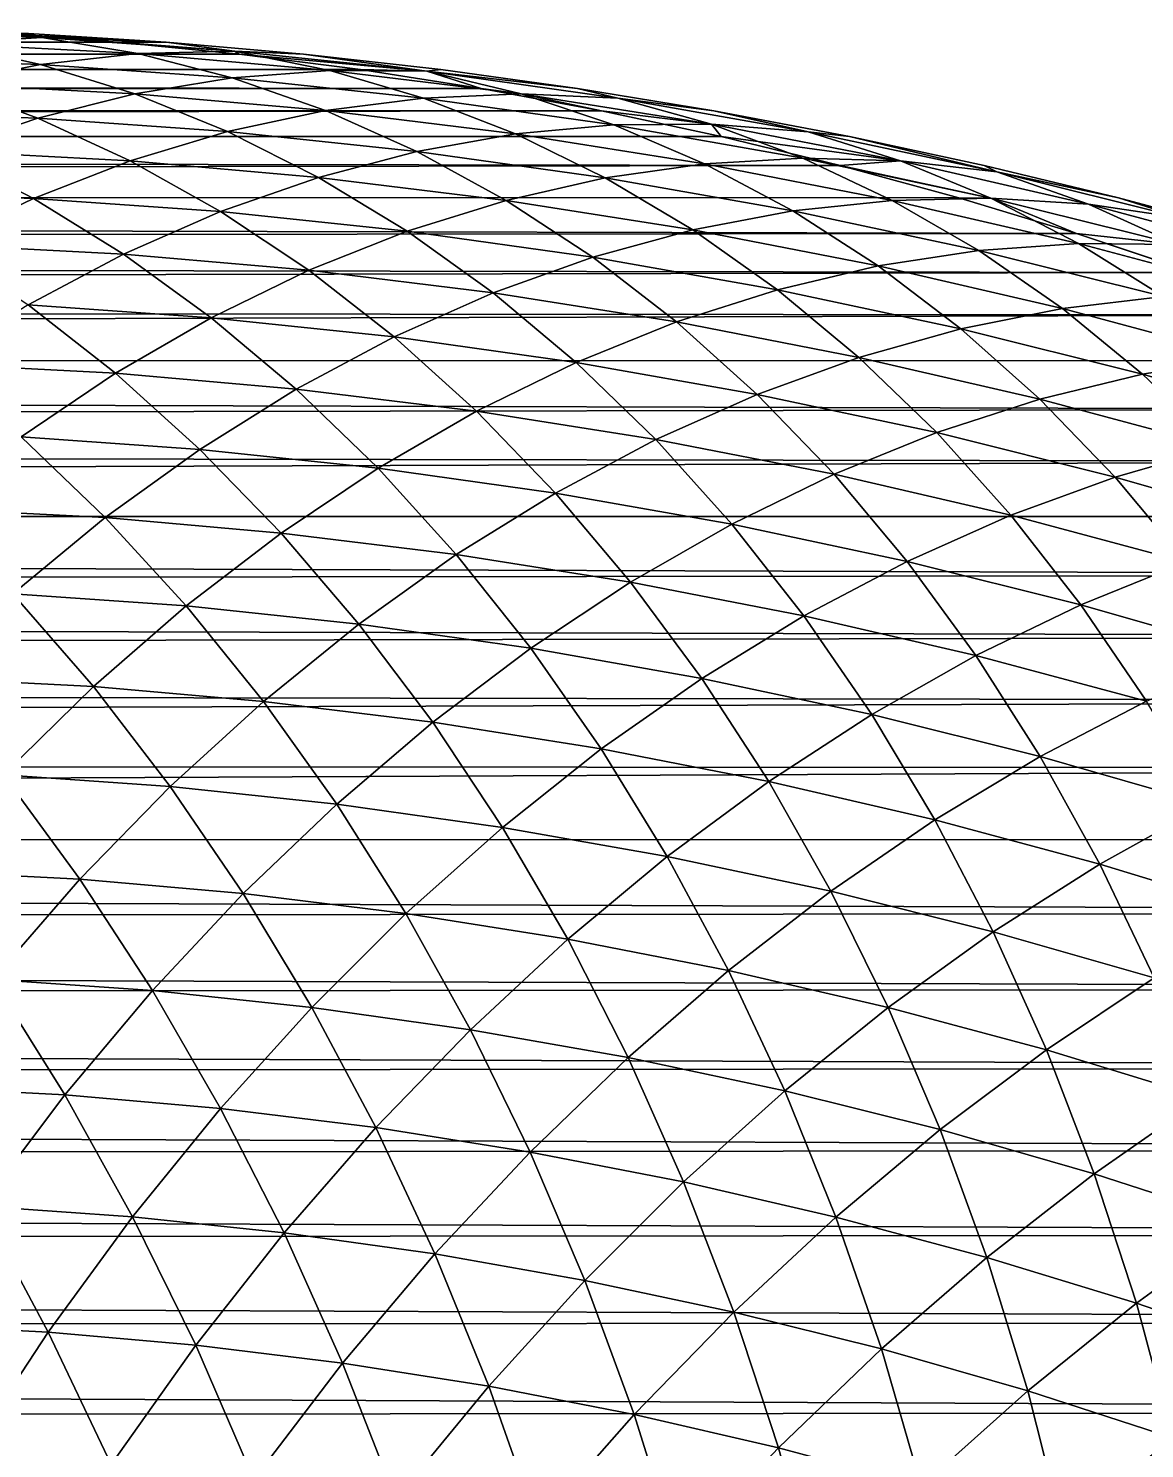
# Model space of a CAD drawing. Header units: millimetres. Extents: x -3250 to 5350, y -3250 to 3250.
# Drawn here: x 4589.9 to 4751.2, y 594.5 to 799.8 of the extents above; entities that cross this region are included whole.
import ezdxf

# ---------------------------------------------------------------- set-up
doc = ezdxf.new("R2010")
doc.units = ezdxf.units.MM
doc.header["$MEASUREMENT"] = 0
doc.layers.add('MESH_3D', color=2, linetype='CONTINUOUS')

msp = doc.modelspace()

# ---------------------------------------------------------------- linework, layer by layer
at = {"layer": 'MESH_3D'}
for points in [[(2369.41, 797.44, 1759.12), (4585.22, 799.01, 5981.29), (4602.8, 797.76, 5971.95)], [(4563.95, 799.39, 25527.92), (4591.84, 798.42, 25527.92), (4569.94, 799.75, 25500)], [(4577.85, 797.57, 25555.81), (4591.84, 798.42, 25527.92), (4563.95, 799.39, 25527.92)], [(4591.84, 798.42, 25527.92), (4589.88, 799.01, 25500), (4569.94, 799.75, 25500)], [(4569.94, 799.75, 25500), (4589.88, 799.01, 25500), (4589.88, 799.01, 6000)], [(4577.85, 797.57, 25555.81), (4605.67, 796.11, 25555.81), (4591.84, 798.42, 25527.92)], [(4585.22, 799.01, 5981.29), (4609.78, 797.76, 6000), (4602.8, 797.76, 5971.95)], [(4589.88, 799.01, 6000), (4609.78, 797.76, 6000), (4585.22, 799.01, 5981.29)], [(4591.84, 798.42, 25527.92), (4609.78, 797.76, 25500), (4589.88, 799.01, 25500)], [(4589.88, 799.01, 25500), (4609.78, 797.76, 6000), (4589.88, 799.01, 6000)], [(4589.88, 799.01, 25500), (4609.78, 797.76, 25500), (4609.78, 797.76, 6000)], [(4591.84, 798.42, 25527.92), (4619.68, 796.47, 25527.92), (4609.78, 797.76, 25500)], [(4605.67, 796.11, 25555.81), (4619.68, 796.47, 25527.92), (4591.84, 798.42, 25527.92)], [(2369.41, 797.44, 1759.12), (4602.8, 797.76, 5971.95), (4620.34, 796.02, 5962.63)], [(2370.58, 793.94, 1688.02), (2369.41, 797.44, 1759.12), (4620.34, 796.02, 5962.63)], [(4563.89, 795.5, 25583.62), (4591.64, 794.53, 25583.62), (4577.85, 797.57, 25555.81)], [(4591.64, 794.53, 25583.62), (4605.67, 796.11, 25555.81), (4577.85, 797.57, 25555.81)], [(4619.68, 796.47, 5972.1), (4620.34, 796.02, 5962.63), (4602.8, 797.76, 5971.95)], [(4619.68, 796.47, 5972.1), (4602.8, 797.76, 5971.95), (4609.78, 797.76, 6000)], [(4605.67, 796.11, 25555.81), (4633.42, 793.68, 25555.81), (4619.68, 796.47, 25527.92)], [(4619.68, 796.47, 25527.92), (4629.65, 796.02, 25500), (4609.78, 797.76, 25500)], [(4609.78, 797.76, 25500), (4629.65, 796.02, 6000), (4609.78, 797.76, 6000)], [(4609.78, 797.76, 25500), (4629.65, 796.02, 25500), (4629.65, 796.02, 6000)], [(4619.68, 796.47, 5972.1), (4609.78, 797.76, 6000), (4629.65, 796.02, 6000)], [(4619.68, 796.47, 25527.92), (4647.44, 793.55, 25527.92), (4629.65, 796.02, 25500)], [(4633.42, 793.68, 25555.81), (4647.44, 793.55, 25527.92), (4619.68, 796.47, 25527.92)], [(4619.68, 796.47, 5972.1), (4647.44, 793.55, 5972.1), (4620.34, 796.02, 5962.63)], [(4619.68, 796.47, 5972.1), (4629.65, 796.02, 6000), (4647.44, 793.55, 5972.1)], [(2370.58, 793.94, 1688.02), (4620.34, 796.02, 5962.63), (4637.85, 793.79, 5953.33)], [(4577.65, 791.73, 25611.34), (4591.64, 794.53, 25583.62), (4563.89, 795.5, 25583.62)], [(4577.65, 791.73, 25611.34), (4605.26, 790.28, 25611.34), (4591.64, 794.53, 25583.62)], [(4591.64, 794.53, 25583.62), (4619.34, 792.59, 25583.62), (4605.67, 796.11, 25555.81)], [(4605.26, 790.28, 25611.34), (4619.34, 792.59, 25583.62), (4591.64, 794.53, 25583.62)], [(4619.34, 792.59, 25583.62), (4633.42, 793.68, 25555.81), (4605.67, 796.11, 25555.81)], [(4647.44, 793.55, 5972.1), (4637.85, 793.79, 5953.33), (4620.34, 796.02, 5962.63)], [(4647.44, 793.55, 25527.92), (4649.47, 793.79, 25500), (4629.65, 796.02, 25500)], [(4629.65, 796.02, 25500), (4649.47, 793.79, 6000), (4629.65, 796.02, 6000)], [(4629.65, 796.02, 25500), (4649.47, 793.79, 25500), (4649.47, 793.79, 6000)], [(4647.44, 793.55, 5972.1), (4629.65, 796.02, 6000), (4649.47, 793.79, 6000)], [(2370.58, 793.94, 1688.02), (4637.85, 793.79, 5953.33), (4655.3, 791.06, 5944.06)], [(2372.09, 789.43, 1624.07), (2370.58, 793.94, 1688.02), (4655.3, 791.06, 5944.06)], [(4605.26, 790.28, 25611.34), (4632.81, 787.87, 25611.34), (4619.34, 792.59, 25583.62)], [(4619.34, 792.59, 25583.62), (4646.96, 789.69, 25583.62), (4633.42, 793.68, 25555.81)], [(4632.81, 787.87, 25611.34), (4646.96, 789.69, 25583.62), (4619.34, 792.59, 25583.62)], [(4633.42, 793.68, 25555.81), (4661.07, 790.28, 25555.81), (4647.44, 793.55, 25527.92)], [(4646.96, 789.69, 25583.62), (4661.07, 790.28, 25555.81), (4633.42, 793.68, 25555.81)], [(4647.44, 793.55, 5972.1), (4655.3, 791.06, 5944.06), (4637.85, 793.79, 5953.33)], [(4647.44, 793.55, 25527.92), (4669.23, 791.06, 25500), (4649.47, 793.79, 25500)], [(4647.44, 793.55, 5972.1), (4649.47, 793.79, 6000), (4669.23, 791.06, 6000)], [(4647.44, 793.55, 25527.92), (4675.07, 789.67, 25527.92), (4669.23, 791.06, 25500)], [(4661.07, 790.28, 25555.81), (4675.07, 789.67, 25527.92), (4647.44, 793.55, 25527.92)], [(4647.44, 793.55, 5972.1), (4675.07, 789.67, 5972.1), (4661.07, 790.29, 5944.24)], [(4647.44, 793.55, 5972.1), (4661.07, 790.29, 5944.24), (4655.3, 791.06, 5944.06)], [(4647.44, 793.55, 5972.1), (4669.23, 791.06, 6000), (4675.07, 789.67, 5972.1)], [(4649.47, 793.79, 25500), (4669.23, 791.06, 6000), (4649.47, 793.79, 6000)], [(4649.47, 793.79, 25500), (4669.23, 791.06, 25500), (4669.23, 791.06, 6000)], [(2372.09, 789.43, 1624.07), (4655.3, 791.06, 5944.06), (4672.68, 787.85, 5934.83)], [(4563.75, 787.73, 25638.92), (4591.23, 786.77, 25638.92), (4577.65, 791.73, 25611.34)], [(4591.23, 786.77, 25638.92), (4605.26, 790.28, 25611.34), (4577.65, 791.73, 25611.34)], [(4591.23, 786.77, 25638.92), (4618.67, 784.85, 25638.92), (4605.26, 790.28, 25611.34)], [(4618.67, 784.85, 25638.92), (4632.81, 787.87, 25611.34), (4605.26, 790.28, 25611.34)], [(4646.96, 789.69, 25583.62), (4674.46, 785.82, 25583.62), (4661.07, 790.28, 25555.81)], [(4661.07, 790.29, 5944.24), (4672.68, 787.85, 5934.83), (4655.3, 791.06, 5944.06)], [(4661.07, 790.29, 5944.24), (4688.58, 785.93, 5944.24), (4672.68, 787.85, 5934.83)], [(4675.07, 789.67, 5972.1), (4688.58, 785.93, 5944.24), (4661.07, 790.29, 5944.24)], [(4661.07, 790.28, 25555.81), (4688.58, 785.93, 25555.81), (4675.07, 789.67, 25527.92)], [(4674.46, 785.82, 25583.62), (4688.58, 785.93, 25555.81), (4661.07, 790.28, 25555.81)], [(4675.07, 789.67, 25527.92), (4688.92, 787.85, 25500), (4669.23, 791.06, 25500)], [(4669.23, 791.06, 25500), (4688.92, 787.85, 6000), (4669.23, 791.06, 6000)], [(4669.23, 791.06, 25500), (4688.92, 787.85, 25500), (4688.92, 787.85, 6000)], [(4675.07, 789.67, 5972.1), (4669.23, 791.06, 6000), (4688.92, 787.85, 6000)], [(2374.03, 783.56, 1560.18), (2372.09, 789.43, 1624.07), (4672.68, 787.85, 5934.83)], [(4632.81, 787.87, 25611.34), (4660.25, 784.5, 25611.34), (4646.96, 789.69, 25583.62)], [(4660.25, 784.5, 25611.34), (4674.46, 785.82, 25583.62), (4646.96, 789.69, 25583.62)], [(4675.07, 789.67, 25527.92), (4702.55, 784.82, 25527.92), (4688.92, 787.85, 25500)], [(4688.58, 785.93, 25555.81), (4702.55, 784.82, 25527.92), (4675.07, 789.67, 25527.92)], [(4675.07, 789.67, 5972.1), (4702.55, 784.82, 5972.1), (4688.58, 785.93, 5944.24)], [(4675.07, 789.67, 5972.1), (4688.92, 787.85, 6000), (4702.55, 784.82, 5972.1)], [(2374.03, 783.56, 1560.18), (4672.68, 787.85, 5934.83), (4689.99, 784.14, 5925.63)], [(4577.31, 782.04, 25666.33), (4591.23, 786.77, 25638.92), (4563.75, 787.73, 25638.92)], [(4577.31, 782.04, 25666.33), (4604.59, 780.61, 25666.33), (4591.23, 786.77, 25638.92)], [(4604.59, 780.61, 25666.33), (4618.67, 784.85, 25638.92), (4591.23, 786.77, 25638.92)], [(4618.67, 784.85, 25638.92), (4646.01, 781.97, 25638.92), (4632.81, 787.87, 25611.34)], [(4646.01, 781.97, 25638.92), (4660.25, 784.5, 25611.34), (4632.81, 787.87, 25611.34)], [(4688.58, 785.93, 5944.24), (4689.99, 784.14, 5925.63), (4672.68, 787.85, 5934.83)], [(4702.55, 784.82, 25527.92), (4708.52, 784.14, 25500), (4688.92, 787.85, 25500)], [(4688.92, 787.85, 25500), (4708.52, 784.14, 6000), (4688.92, 787.85, 6000)], [(4688.92, 787.85, 25500), (4708.52, 784.14, 25500), (4708.52, 784.14, 6000)], [(4702.55, 784.82, 5972.1), (4688.92, 787.85, 6000), (4708.52, 784.14, 6000)], [(2374.03, 783.56, 1560.18), (4689.99, 784.14, 5925.63), (4707.21, 779.94, 5916.48)], [(4604.59, 780.61, 25666.33), (4631.8, 778.23, 25666.33), (4618.67, 784.85, 25638.92)], [(4631.8, 778.23, 25666.33), (4646.01, 781.97, 25638.92), (4618.67, 784.85, 25638.92)], [(4646.01, 781.97, 25638.92), (4673.25, 778.15, 25638.92), (4660.25, 784.5, 25611.34)], [(4660.25, 784.5, 25611.34), (4687.57, 780.18, 25611.34), (4674.46, 785.82, 25583.62)], [(4673.25, 778.15, 25638.92), (4687.57, 780.18, 25611.34), (4660.25, 784.5, 25611.34)], [(4674.46, 785.82, 25583.62), (4701.81, 781, 25583.62), (4688.58, 785.93, 25555.81)], [(4687.57, 780.18, 25611.34), (4701.81, 781, 25583.62), (4674.46, 785.82, 25583.62)], [(4688.58, 785.93, 25555.81), (4715.92, 780.61, 25555.81), (4702.55, 784.82, 25527.92)], [(4701.81, 781, 25583.62), (4715.92, 780.61, 25555.81), (4688.58, 785.93, 25555.81)], [(4688.58, 785.93, 5944.24), (4715.92, 780.61, 5944.24), (4689.99, 784.14, 5925.63)], [(4702.55, 784.82, 5972.1), (4715.92, 780.61, 5944.24), (4688.58, 785.93, 5944.24)], [(4715.92, 780.61, 5944.24), (4707.21, 779.94, 5916.48), (4689.99, 784.14, 5925.63)], [(4702.55, 784.82, 25527.92), (4729.85, 779.02, 25527.92), (4708.52, 784.14, 25500)], [(4715.92, 780.61, 25555.81), (4729.85, 779.02, 25527.92), (4702.55, 784.82, 25527.92)], [(4702.55, 784.82, 5972.1), (4729.85, 779.02, 5972.1), (4715.92, 780.61, 5944.24)], [(4702.55, 784.82, 5972.1), (4708.52, 784.14, 6000), (4729.85, 779.02, 5972.1)], [(4729.85, 779.02, 25527.92), (4728.02, 779.94, 25500), (4708.52, 784.14, 25500)], [(4708.52, 784.14, 25500), (4728.02, 779.94, 6000), (4708.52, 784.14, 6000)], [(4708.52, 784.14, 25500), (4728.02, 779.94, 25500), (4728.02, 779.94, 6000)], [(4729.85, 779.02, 5972.1), (4708.52, 784.14, 6000), (4728.02, 779.94, 6000)], [(2376.42, 776.28, 1496.4), (2374.03, 783.56, 1560.18), (4707.21, 779.94, 5916.48)], [(4563.55, 776.12, 25693.54), (4590.63, 775.17, 25693.54), (4577.31, 782.04, 25666.33)], [(4590.63, 775.17, 25693.54), (4604.59, 780.61, 25666.33), (4577.31, 782.04, 25666.33)], [(4631.8, 778.23, 25666.33), (4658.91, 774.9, 25666.33), (4646.01, 781.97, 25638.92)], [(4658.91, 774.9, 25666.33), (4673.25, 778.15, 25638.92), (4646.01, 781.97, 25638.92)], [(2376.42, 776.28, 1496.4), (4707.21, 779.94, 5916.48), (4724.33, 775.26, 5907.39)], [(4590.63, 775.17, 25693.54), (4617.65, 773.28, 25693.54), (4604.59, 780.61, 25666.33)], [(4617.65, 773.28, 25693.54), (4631.8, 778.23, 25666.33), (4604.59, 780.61, 25666.33)], [(4673.25, 778.15, 25638.92), (4700.33, 773.37, 25638.92), (4687.57, 780.18, 25611.34)], [(4687.57, 780.18, 25611.34), (4714.71, 774.9, 25611.34), (4701.81, 781, 25583.62)], [(4700.33, 773.37, 25638.92), (4714.71, 774.9, 25611.34), (4687.57, 780.18, 25611.34)], [(4701.81, 781, 25583.62), (4728.97, 775.23, 25583.62), (4715.92, 780.61, 25555.81)], [(4714.71, 774.9, 25611.34), (4728.97, 775.23, 25583.62), (4701.81, 781, 25583.62)], [(4715.92, 780.61, 5944.24), (4728.98, 775.23, 5916.44), (4707.21, 779.94, 5916.48)], [(4728.98, 775.23, 5916.44), (4724.33, 775.26, 5907.39), (4707.21, 779.94, 5916.48)], [(4715.92, 780.61, 25555.81), (4743.07, 774.35, 25555.81), (4729.85, 779.02, 25527.92)], [(4728.97, 775.23, 25583.62), (4743.07, 774.35, 25555.81), (4715.92, 780.61, 25555.81)], [(4715.92, 780.61, 5944.24), (4743.07, 774.35, 5944.24), (4728.98, 775.23, 5916.44)], [(4729.85, 779.02, 5972.1), (4743.07, 774.35, 5944.24), (4715.92, 780.61, 5944.24)], [(4729.85, 779.02, 25527.92), (4747.41, 775.26, 25500), (4728.02, 779.94, 25500)], [(4728.02, 779.94, 25500), (4747.41, 775.26, 6000), (4728.02, 779.94, 6000)], [(4728.02, 779.94, 25500), (4747.41, 775.26, 25500), (4747.41, 775.26, 6000)], [(4729.85, 779.02, 5972.1), (4728.02, 779.94, 6000), (4747.41, 775.26, 6000)], [(4617.65, 773.28, 25693.54), (4644.6, 770.45, 25693.54), (4631.8, 778.23, 25666.33)], [(4644.6, 770.45, 25693.54), (4658.91, 774.9, 25666.33), (4631.8, 778.23, 25666.33)], [(4658.91, 774.9, 25666.33), (4685.88, 770.63, 25666.33), (4673.25, 778.15, 25638.92)], [(4685.88, 770.63, 25666.33), (4700.33, 773.37, 25638.92), (4673.25, 778.15, 25638.92)], [(4729.85, 779.02, 25527.92), (4756.93, 772.27, 25527.92), (4747.41, 775.26, 25500)], [(4743.07, 774.35, 25555.81), (4756.93, 772.27, 25527.92), (4729.85, 779.02, 25527.92)], [(4729.85, 779.02, 5972.1), (4756.93, 772.27, 5972.1), (4743.07, 774.35, 5944.24)], [(4729.85, 779.02, 5972.1), (4747.41, 775.26, 6000), (4756.93, 772.27, 5972.1)], [(2376.42, 776.28, 1496.4), (4724.33, 775.26, 5907.39), (4741.35, 770.1, 5898.35)], [(2378.97, 768.45, 1439.17), (2376.42, 776.28, 1496.4), (4741.35, 770.1, 5898.35)], [(4576.84, 768.54, 25720.51), (4590.63, 775.17, 25693.54), (4563.55, 776.12, 25693.54)], [(4576.84, 768.54, 25720.51), (4603.64, 767.14, 25720.51), (4590.63, 775.17, 25693.54)], [(4603.64, 767.14, 25720.51), (4617.65, 773.28, 25693.54), (4590.63, 775.17, 25693.54)], [(4644.6, 770.45, 25693.54), (4671.43, 766.68, 25693.54), (4658.91, 774.9, 25666.33)], [(4671.43, 766.68, 25693.54), (4685.88, 770.63, 25666.33), (4658.91, 774.9, 25666.33)], [(4700.33, 773.37, 25638.92), (4727.23, 767.65, 25638.92), (4714.71, 774.9, 25611.34)], [(4714.71, 774.9, 25611.34), (4741.65, 768.68, 25611.34), (4728.97, 775.23, 25583.62)], [(4727.23, 767.65, 25638.92), (4741.65, 768.68, 25611.34), (4714.71, 774.9, 25611.34)], [(4728.98, 775.23, 5916.44), (4741.35, 770.1, 5898.35), (4724.33, 775.26, 5907.39)], [(4728.97, 775.23, 25583.62), (4755.92, 768.51, 25583.62), (4743.07, 774.35, 25555.81)], [(4741.65, 768.68, 25611.34), (4755.92, 768.51, 25583.62), (4728.97, 775.23, 25583.62)], [(4728.98, 775.23, 5916.44), (4755.92, 768.51, 5916.44), (4741.35, 770.1, 5898.35)], [(4743.07, 774.35, 5944.24), (4755.92, 768.51, 5916.44), (4728.98, 775.23, 5916.44)], [(4743.07, 774.35, 25555.81), (4769.97, 767.14, 25555.81), (4756.93, 772.27, 25527.92)], [(4755.92, 768.51, 25583.62), (4769.97, 767.14, 25555.81), (4743.07, 774.35, 25555.81)], [(4743.07, 774.35, 5944.24), (4769.97, 767.14, 5944.24), (4755.92, 768.51, 5916.44)], [(4756.93, 772.27, 5972.1), (4769.97, 767.14, 5944.24), (4743.07, 774.35, 5944.24)], [(4756.93, 772.27, 25527.92), (4766.67, 770.1, 25500), (4747.41, 775.26, 25500)], [(4747.41, 775.26, 25500), (4766.67, 770.1, 6000), (4747.41, 775.26, 6000)], [(4747.41, 775.26, 25500), (4766.67, 770.1, 25500), (4766.67, 770.1, 6000)], [(4756.93, 772.27, 5972.1), (4747.41, 775.26, 6000), (4766.67, 770.1, 6000)], [(4603.64, 767.14, 25720.51), (4630.38, 764.8, 25720.51), (4617.65, 773.28, 25693.54)], [(4630.38, 764.8, 25720.51), (4644.6, 770.45, 25693.54), (4617.65, 773.28, 25693.54)], [(4685.88, 770.63, 25666.33), (4712.69, 765.42, 25666.33), (4700.33, 773.37, 25638.92)], [(4712.69, 765.42, 25666.33), (4727.23, 767.65, 25638.92), (4700.33, 773.37, 25638.92)], [(2378.97, 768.45, 1439.17), (4741.35, 770.1, 5898.35), (4758.24, 764.46, 5889.37)], [(4630.38, 764.8, 25720.51), (4657.03, 761.53, 25720.51), (4644.6, 770.45, 25693.54)], [(4657.03, 761.53, 25720.51), (4671.43, 766.68, 25693.54), (4644.6, 770.45, 25693.54)], [(4671.43, 766.68, 25693.54), (4698.11, 761.97, 25693.54), (4685.88, 770.63, 25666.33)], [(4698.11, 761.97, 25693.54), (4712.69, 765.42, 25666.33), (4685.88, 770.63, 25666.33)], [(4755.92, 768.51, 5916.44), (4758.24, 764.46, 5889.37), (4741.35, 770.1, 5898.35)], [(2381.58, 760.31, 1387.83), (2378.97, 768.45, 1439.17), (4758.24, 764.46, 5889.37)], [(4589.82, 759.8, 25747.21), (4603.64, 767.14, 25720.51), (4576.84, 768.54, 25720.51)], [(4712.69, 765.42, 25666.33), (4739.31, 759.27, 25666.33), (4727.23, 767.65, 25638.92)], [(4727.23, 767.65, 25638.92), (4753.91, 761, 25638.92), (4741.65, 768.68, 25611.34)], [(4739.31, 759.27, 25666.33), (4753.91, 761, 25638.92), (4727.23, 767.65, 25638.92)], [(4741.65, 768.68, 25611.34), (4768.36, 761.53, 25611.34), (4755.92, 768.51, 25583.62)], [(4753.91, 761, 25638.92), (4768.36, 761.53, 25611.34), (4741.65, 768.68, 25611.34)], [(4589.82, 759.8, 25747.21), (4616.31, 757.95, 25747.21), (4603.64, 767.14, 25720.51)], [(4616.31, 757.95, 25747.21), (4630.38, 764.8, 25720.51), (4603.64, 767.14, 25720.51)], [(4657.03, 761.53, 25720.51), (4683.54, 757.33, 25720.51), (4671.43, 766.68, 25693.54)], [(4683.54, 757.33, 25720.51), (4698.11, 761.97, 25693.54), (4671.43, 766.68, 25693.54)], [(2381.58, 760.31, 1387.83), (4758.24, 764.46, 5889.37), (4775.01, 758.34, 5880.46)], [(4616.31, 757.95, 25747.21), (4642.72, 755.17, 25747.21), (4630.38, 764.8, 25720.51)], [(4642.72, 755.17, 25747.21), (4657.03, 761.53, 25720.51), (4630.38, 764.8, 25720.51)], [(4698.11, 761.97, 25693.54), (4724.62, 756.34, 25693.54), (4712.69, 765.42, 25666.33)], [(4724.62, 756.34, 25693.54), (4739.31, 759.27, 25666.33), (4712.69, 765.42, 25666.33)], [(4642.72, 755.17, 25747.21), (4669.02, 751.48, 25747.21), (4657.03, 761.53, 25720.51)], [(4669.02, 751.48, 25747.21), (4683.54, 757.33, 25720.51), (4657.03, 761.53, 25720.51)], [(4683.54, 757.33, 25720.51), (4709.89, 752.2, 25720.51), (4698.11, 761.97, 25693.54)], [(4709.89, 752.2, 25720.51), (4724.62, 756.34, 25693.54), (4698.11, 761.97, 25693.54)], [(2384.5, 751.09, 1336.71), (2381.58, 760.31, 1387.83), (4775.01, 758.34, 5880.46)], [(4576.24, 751.3, 25773.62), (4602.44, 749.92, 25773.62), (4589.82, 759.8, 25747.21)], [(4602.44, 749.92, 25773.62), (4616.31, 757.95, 25747.21), (4589.82, 759.8, 25747.21)], [(4739.31, 759.27, 25666.33), (4765.69, 752.2, 25666.33), (4753.91, 761, 25638.92)], [(2384.5, 751.09, 1336.71), (4775.01, 758.34, 5880.46), (4791.63, 751.75, 5871.63)], [(4602.44, 749.92, 25773.62), (4628.58, 747.64, 25773.62), (4616.31, 757.95, 25747.21)], [(4628.58, 747.64, 25773.62), (4642.72, 755.17, 25747.21), (4616.31, 757.95, 25747.21)], [(4669.02, 751.48, 25747.21), (4695.18, 746.87, 25747.21), (4683.54, 757.33, 25720.51)], [(4695.18, 746.87, 25747.21), (4709.89, 752.2, 25720.51), (4683.54, 757.33, 25720.51)], [(4724.62, 756.34, 25693.54), (4750.9, 749.79, 25693.54), (4739.31, 759.27, 25666.33)], [(4750.9, 749.79, 25693.54), (4765.69, 752.2, 25666.33), (4739.31, 759.27, 25666.33)], [(4709.89, 752.2, 25720.51), (4736.04, 746.17, 25720.51), (4724.62, 756.34, 25693.54)], [(4736.04, 746.17, 25720.51), (4750.9, 749.79, 25693.54), (4724.62, 756.34, 25693.54)], [(4628.58, 747.64, 25773.62), (4654.62, 744.44, 25773.62), (4642.72, 755.17, 25747.21)], [(4654.62, 744.44, 25773.62), (4669.02, 751.48, 25747.21), (4642.72, 755.17, 25747.21)], [(2384.5, 751.09, 1336.71), (4791.63, 751.75, 5871.63), (4808.11, 744.7, 5862.88)], [(4588.82, 740.73, 25799.69), (4602.44, 749.92, 25773.62), (4576.24, 751.3, 25773.62)], [(4654.62, 744.44, 25773.62), (4680.54, 740.33, 25773.62), (4669.02, 751.48, 25747.21)], [(4680.54, 740.33, 25773.62), (4695.18, 746.87, 25747.21), (4669.02, 751.48, 25747.21)], [(4695.18, 746.87, 25747.21), (4721.15, 741.34, 25747.21), (4709.89, 752.2, 25720.51)], [(4721.15, 741.34, 25747.21), (4736.04, 746.17, 25720.51), (4709.89, 752.2, 25720.51)], [(4750.9, 749.79, 25693.54), (4776.95, 742.32, 25693.54), (4765.69, 752.2, 25666.33)], [(2387.74, 740.75, 1285.86), (2384.5, 751.09, 1336.71), (4808.11, 744.7, 5862.88)], [(4588.82, 740.73, 25799.69), (4614.65, 738.92, 25799.69), (4602.44, 749.92, 25773.62)], [(4614.65, 738.92, 25799.69), (4628.58, 747.64, 25773.62), (4602.44, 749.92, 25773.62)], [(4736.04, 746.17, 25720.51), (4761.97, 739.22, 25720.51), (4750.9, 749.79, 25693.54)], [(4761.97, 739.22, 25720.51), (4776.95, 742.32, 25693.54), (4750.9, 749.79, 25693.54)], [(4614.65, 738.92, 25799.69), (4640.4, 736.22, 25799.69), (4628.58, 747.64, 25773.62)], [(4640.4, 736.22, 25799.69), (4654.62, 744.44, 25773.62), (4628.58, 747.64, 25773.62)], [(4680.54, 740.33, 25773.62), (4706.3, 735.33, 25773.62), (4695.18, 746.87, 25747.21)], [(4706.3, 735.33, 25773.62), (4721.15, 741.34, 25747.21), (4695.18, 746.87, 25747.21)], [(4721.15, 741.34, 25747.21), (4746.92, 734.92, 25747.21), (4736.04, 746.17, 25720.51)], [(4746.92, 734.92, 25747.21), (4761.97, 739.22, 25720.51), (4736.04, 746.17, 25720.51)], [(2387.74, 740.75, 1285.86), (4808.11, 744.7, 5862.88), (4824.43, 737.18, 5854.21)], [(4640.4, 736.22, 25799.69), (4666.03, 732.61, 25799.69), (4654.62, 744.44, 25773.62)], [(4666.03, 732.61, 25799.69), (4680.54, 740.33, 25773.62), (4654.62, 744.44, 25773.62)], [(4706.3, 735.33, 25773.62), (4731.87, 729.42, 25773.62), (4721.15, 741.34, 25747.21)], [(4731.87, 729.42, 25773.62), (4746.92, 734.92, 25747.21), (4721.15, 741.34, 25747.21)], [(2391.28, 729.23, 1235.34), (2387.74, 740.75, 1285.86), (4824.43, 737.18, 5854.21)], [(4575.51, 730.39, 25825.39), (4600.98, 729.06, 25825.39), (4588.82, 740.73, 25799.69)], [(4600.98, 729.06, 25825.39), (4614.65, 738.92, 25799.69), (4588.82, 740.73, 25799.69)], [(4600.98, 729.06, 25825.39), (4626.39, 726.83, 25825.39), (4614.65, 738.92, 25799.69)], [(4626.39, 726.83, 25825.39), (4640.4, 736.22, 25799.69), (4614.65, 738.92, 25799.69)], [(4666.03, 732.61, 25799.69), (4691.53, 728.12, 25799.69), (4680.54, 740.33, 25773.62)], [(4691.53, 728.12, 25799.69), (4706.3, 735.33, 25773.62), (4680.54, 740.33, 25773.62)], [(4746.92, 734.92, 25747.21), (4772.45, 727.6, 25747.21), (4761.97, 739.22, 25720.51)], [(2391.28, 729.23, 1235.34), (4824.43, 737.18, 5854.21), (4840.57, 729.2, 5845.63)], [(4626.39, 726.83, 25825.39), (4651.71, 723.72, 25825.39), (4640.4, 736.22, 25799.69)], [(4651.71, 723.72, 25825.39), (4666.03, 732.61, 25799.69), (4640.4, 736.22, 25799.69)], [(4691.53, 728.12, 25799.69), (4716.86, 722.74, 25799.69), (4706.3, 735.33, 25773.62)], [(4716.86, 722.74, 25799.69), (4731.87, 729.42, 25773.62), (4706.3, 735.33, 25773.62)], [(4731.87, 729.42, 25773.62), (4757.21, 722.63, 25773.62), (4746.92, 734.92, 25747.21)], [(4757.21, 722.63, 25773.62), (4772.45, 727.6, 25747.21), (4746.92, 734.92, 25747.21)], [(4651.71, 723.72, 25825.39), (4676.91, 719.73, 25825.39), (4666.03, 732.61, 25799.69)], [(4676.91, 719.73, 25825.39), (4691.53, 728.12, 25799.69), (4666.03, 732.61, 25799.69)], [(2391.28, 729.23, 1235.34), (4840.57, 729.2, 5845.63), (4856.54, 720.78, 5837.15)], [(2394.73, 717.82, 1190.21), (2391.28, 729.23, 1235.34), (4856.54, 720.78, 5837.15)], [(4587.63, 718.05, 25850.7), (4600.98, 729.06, 25825.39), (4575.51, 730.39, 25825.39)], [(4587.63, 718.05, 25850.7), (4612.67, 716.3, 25850.7), (4600.98, 729.06, 25825.39)], [(4612.67, 716.3, 25850.7), (4626.39, 726.83, 25825.39), (4600.98, 729.06, 25825.39)], [(4716.86, 722.74, 25799.69), (4741.98, 716.47, 25799.69), (4731.87, 729.42, 25773.62)], [(4741.98, 716.47, 25799.69), (4757.21, 722.63, 25773.62), (4731.87, 729.42, 25773.62)], [(4612.67, 716.3, 25850.7), (4637.63, 713.68, 25850.7), (4626.39, 726.83, 25825.39)], [(4637.63, 713.68, 25850.7), (4651.71, 723.72, 25825.39), (4626.39, 726.83, 25825.39)], [(4676.91, 719.73, 25825.39), (4701.95, 714.87, 25825.39), (4691.53, 728.12, 25799.69)], [(4701.95, 714.87, 25825.39), (4716.86, 722.74, 25799.69), (4691.53, 728.12, 25799.69)], [(4637.63, 713.68, 25850.7), (4662.48, 710.18, 25850.7), (4651.71, 723.72, 25825.39)], [(4662.48, 710.18, 25850.7), (4676.91, 719.73, 25825.39), (4651.71, 723.72, 25825.39)], [(4701.95, 714.87, 25825.39), (4726.81, 709.13, 25825.39), (4716.86, 722.74, 25799.69)], [(4726.81, 709.13, 25825.39), (4741.98, 716.47, 25799.69), (4716.86, 722.74, 25799.69)], [(4741.98, 716.47, 25799.69), (4766.87, 709.34, 25799.69), (4757.21, 722.63, 25773.62)], [(2394.73, 717.82, 1190.21), (4856.54, 720.78, 5837.15), (4872.31, 711.9, 5828.77)], [(4662.48, 710.18, 25850.7), (4687.2, 705.82, 25850.7), (4676.91, 719.73, 25825.39)], [(4687.2, 705.82, 25850.7), (4701.95, 714.87, 25825.39), (4676.91, 719.73, 25825.39)], [(2398.05, 706.65, 1149.91), (2394.73, 717.82, 1190.21), (4872.31, 711.9, 5828.77)], [(4574.65, 705.93, 25875.58), (4599.27, 704.64, 25875.58), (4587.63, 718.05, 25850.7)], [(4599.27, 704.64, 25875.58), (4612.67, 716.3, 25850.7), (4587.63, 718.05, 25850.7)], [(4599.27, 704.64, 25875.58), (4623.83, 702.49, 25875.58), (4612.67, 716.3, 25850.7)], [(4623.83, 702.49, 25875.58), (4637.63, 713.68, 25850.7), (4612.67, 716.3, 25850.7)], [(4726.81, 709.13, 25825.39), (4751.45, 702.53, 25825.39), (4741.98, 716.47, 25799.69)], [(4751.45, 702.53, 25825.39), (4766.87, 709.34, 25799.69), (4741.98, 716.47, 25799.69)], [(4687.2, 705.82, 25850.7), (4711.75, 700.61, 25850.7), (4701.95, 714.87, 25825.39)], [(4711.75, 700.61, 25850.7), (4726.81, 709.13, 25825.39), (4701.95, 714.87, 25825.39)], [(4623.83, 702.49, 25875.58), (4648.31, 699.48, 25875.58), (4637.63, 713.68, 25850.7)], [(4648.31, 699.48, 25875.58), (4662.48, 710.18, 25850.7), (4637.63, 713.68, 25850.7)], [(2398.05, 706.65, 1149.91), (4872.31, 711.9, 5828.77), (4887.88, 702.58, 5820.5)], [(4648.31, 699.48, 25875.58), (4672.66, 695.63, 25875.58), (4662.48, 710.18, 25850.7)], [(4672.66, 695.63, 25875.58), (4687.2, 705.82, 25850.7), (4662.48, 710.18, 25850.7)], [(4711.75, 700.61, 25850.7), (4736.1, 694.53, 25850.7), (4726.81, 709.13, 25825.39)], [(4736.1, 694.53, 25850.7), (4751.45, 702.53, 25825.39), (4726.81, 709.13, 25825.39)], [(2401.56, 694.62, 1109.96), (2398.05, 706.65, 1149.91), (4887.88, 702.58, 5820.5)], [(4586.26, 691.87, 25900), (4599.27, 704.64, 25875.58), (4574.65, 705.93, 25875.58)], [(4586.26, 691.87, 25900), (4610.38, 690.18, 25900), (4599.27, 704.64, 25875.58)], [(4610.38, 690.18, 25900), (4623.83, 702.49, 25875.58), (4599.27, 704.64, 25875.58)], [(4672.66, 695.63, 25875.58), (4696.86, 690.92, 25875.58), (4687.2, 705.82, 25850.7)], [(4696.86, 690.92, 25875.58), (4711.75, 700.61, 25850.7), (4687.2, 705.82, 25850.7)], [(2401.56, 694.62, 1109.96), (4887.88, 702.58, 5820.5), (4903.25, 692.82, 5812.34)], [(4610.38, 690.18, 25900), (4634.43, 687.66, 25900), (4623.83, 702.49, 25875.58)], [(4634.43, 687.66, 25900), (4648.31, 699.48, 25875.58), (4623.83, 702.49, 25875.58)], [(4736.1, 694.53, 25850.7), (4760.23, 687.62, 25850.7), (4751.45, 702.53, 25825.39)], [(4696.86, 690.92, 25875.58), (4720.88, 685.38, 25875.58), (4711.75, 700.61, 25850.7)], [(4720.88, 685.38, 25875.58), (4736.1, 694.53, 25850.7), (4711.75, 700.61, 25850.7)], [(4634.43, 687.66, 25900), (4658.38, 684.29, 25900), (4648.31, 699.48, 25875.58)], [(4658.38, 684.29, 25900), (4672.66, 695.63, 25875.58), (4648.31, 699.48, 25875.58)], [(2405.27, 681.68, 1070.4), (2401.56, 694.62, 1109.96), (4903.25, 692.82, 5812.34)], [(4658.38, 684.29, 25900), (4682.2, 680.09, 25900), (4672.66, 695.63, 25875.58)], [(4682.2, 680.09, 25900), (4696.86, 690.92, 25875.58), (4672.66, 695.63, 25875.58)], [(4720.88, 685.38, 25875.58), (4744.7, 678.99, 25875.58), (4736.1, 694.53, 25850.7)], [(4744.7, 678.99, 25875.58), (4760.23, 687.62, 25850.7), (4736.1, 694.53, 25850.7)], [(2405.27, 681.68, 1070.4), (4903.25, 692.82, 5812.34), (4918.39, 682.63, 5804.29)], [(4573.68, 678.03, 25923.94), (4597.33, 676.79, 25923.94), (4586.26, 691.87, 25900)], [(4597.33, 676.79, 25923.94), (4610.38, 690.18, 25900), (4586.26, 691.87, 25900)], [(4597.33, 676.79, 25923.94), (4620.92, 674.72, 25923.94), (4610.38, 690.18, 25900)], [(4620.92, 674.72, 25923.94), (4634.43, 687.66, 25900), (4610.38, 690.18, 25900)], [(4682.2, 680.09, 25900), (4705.85, 675.06, 25900), (4696.86, 690.92, 25875.58)], [(4705.85, 675.06, 25900), (4720.88, 685.38, 25875.58), (4696.86, 690.92, 25875.58)], [(4620.92, 674.72, 25923.94), (4644.42, 671.84, 25923.94), (4634.43, 687.66, 25900)], [(4644.42, 671.84, 25923.94), (4658.38, 684.29, 25900), (4634.43, 687.66, 25900)], [(4744.7, 678.99, 25875.58), (4768.28, 671.79, 25875.58), (4760.23, 687.62, 25850.7)], [(4644.42, 671.84, 25923.94), (4667.81, 668.13, 25923.94), (4658.38, 684.29, 25900)], [(4667.81, 668.13, 25923.94), (4682.2, 680.09, 25900), (4658.38, 684.29, 25900)], [(4705.85, 675.06, 25900), (4729.32, 669.21, 25900), (4720.88, 685.38, 25875.58)], [(4729.32, 669.21, 25900), (4744.7, 678.99, 25875.58), (4720.88, 685.38, 25875.58)], [(2405.27, 681.68, 1070.4), (4918.39, 682.63, 5804.29), (4933.3, 672.02, 5796.37)], [(2408.76, 669.23, 1035.15), (2405.27, 681.68, 1070.4), (4933.3, 672.02, 5796.37)], [(4667.81, 668.13, 25923.94), (4691.06, 663.61, 25923.94), (4682.2, 680.09, 25900)], [(4691.06, 663.61, 25923.94), (4705.85, 675.06, 25900), (4682.2, 680.09, 25900)], [(4584.71, 662.32, 25947.35), (4597.33, 676.79, 25923.94), (4573.68, 678.03, 25923.94)], [(4729.32, 669.21, 25900), (4752.56, 662.55, 25900), (4744.7, 678.99, 25875.58)], [(4752.56, 662.55, 25900), (4768.28, 671.79, 25875.58), (4744.7, 678.99, 25875.58)], [(4584.71, 662.32, 25947.35), (4607.8, 660.71, 25947.35), (4597.33, 676.79, 25923.94)], [(4607.8, 660.71, 25947.35), (4620.92, 674.72, 25923.94), (4597.33, 676.79, 25923.94)], [(4607.8, 660.71, 25947.35), (4630.83, 658.29, 25947.35), (4620.92, 674.72, 25923.94)], [(4630.83, 658.29, 25947.35), (4644.42, 671.84, 25923.94), (4620.92, 674.72, 25923.94)], [(4691.06, 663.61, 25923.94), (4714.13, 658.29, 25923.94), (4705.85, 675.06, 25900)], [(4714.13, 658.29, 25923.94), (4729.32, 669.21, 25900), (4705.85, 675.06, 25900)], [(2408.76, 669.23, 1035.15), (4933.3, 672.02, 5796.37), (4947.98, 660.99, 5788.57)], [(4630.83, 658.29, 25947.35), (4653.75, 655.06, 25947.35), (4644.42, 671.84, 25923.94)], [(4653.75, 655.06, 25947.35), (4667.81, 668.13, 25923.94), (4644.42, 671.84, 25923.94)], [(2411.65, 658.75, 1007.34), (2408.76, 669.23, 1035.15), (4947.98, 660.99, 5788.57)], [(4714.13, 658.29, 25923.94), (4737, 652.16, 25923.94), (4729.32, 669.21, 25900)], [(4737, 652.16, 25923.94), (4752.56, 662.55, 25900), (4729.32, 669.21, 25900)], [(4653.75, 655.06, 25947.35), (4676.55, 651.04, 25947.35), (4667.81, 668.13, 25923.94)], [(4676.55, 651.04, 25947.35), (4691.06, 663.61, 25923.94), (4667.81, 668.13, 25923.94)], [(4676.55, 651.04, 25947.35), (4699.19, 646.23, 25947.35), (4691.06, 663.61, 25923.94)], [(4699.19, 646.23, 25947.35), (4714.13, 658.29, 25923.94), (4691.06, 663.61, 25923.94)], [(2411.65, 658.75, 1007.34), (4947.98, 660.99, 5788.57), (4962.41, 649.55, 5780.91)], [(4572.59, 646.82, 25970.23), (4595.15, 645.64, 25970.23), (4584.71, 662.32, 25947.35)], [(4595.15, 645.64, 25970.23), (4607.8, 660.71, 25947.35), (4584.71, 662.32, 25947.35)], [(4737, 652.16, 25923.94), (4759.65, 645.23, 25923.94), (4752.56, 662.55, 25900)], [(4595.15, 645.64, 25970.23), (4617.65, 643.67, 25970.23), (4607.8, 660.71, 25947.35)], [(4617.65, 643.67, 25970.23), (4630.83, 658.29, 25947.35), (4607.8, 660.71, 25947.35)], [(2414.63, 647.74, 979.73), (2411.65, 658.75, 1007.34), (4962.41, 649.55, 5780.91)], [(4617.65, 643.67, 25970.23), (4640.07, 640.91, 25970.23), (4630.83, 658.29, 25947.35)], [(4640.07, 640.91, 25970.23), (4653.75, 655.06, 25947.35), (4630.83, 658.29, 25947.35)], [(4699.19, 646.23, 25947.35), (4721.66, 640.63, 25947.35), (4714.13, 658.29, 25923.94)], [(4721.66, 640.63, 25947.35), (4737, 652.16, 25923.94), (4714.13, 658.29, 25923.94)], [(4640.07, 640.91, 25970.23), (4662.39, 637.38, 25970.23), (4653.75, 655.06, 25947.35)], [(4662.39, 637.38, 25970.23), (4676.55, 651.04, 25947.35), (4653.75, 655.06, 25947.35)], [(4662.39, 637.38, 25970.23), (4684.56, 633.07, 25970.23), (4676.55, 651.04, 25947.35)], [(4684.56, 633.07, 25970.23), (4699.19, 646.23, 25947.35), (4676.55, 651.04, 25947.35)], [(4721.66, 640.63, 25947.35), (4743.91, 634.25, 25947.35), (4737, 652.16, 25923.94)], [(4743.91, 634.25, 25947.35), (4759.65, 645.23, 25923.94), (4737, 652.16, 25923.94)], [(2414.63, 647.74, 979.73), (4962.41, 649.55, 5780.91), (4976.58, 637.71, 5773.38)], [(2428.7, 635.88, 972.25), (2414.63, 647.74, 979.73), (4976.58, 637.71, 5773.38)], [(4582.99, 629.54, 25992.53), (4595.15, 645.64, 25970.23), (4572.59, 646.82, 25970.23)], [(4582.99, 629.54, 25992.53), (4604.94, 628.01, 25992.53), (4595.15, 645.64, 25970.23)], [(4604.94, 628.01, 25992.53), (4617.65, 643.67, 25970.23), (4595.15, 645.64, 25970.23)], [(4684.56, 633.07, 25970.23), (4706.58, 627.99, 25970.23), (4699.19, 646.23, 25947.35)], [(4706.58, 627.99, 25970.23), (4721.66, 640.63, 25947.35), (4699.19, 646.23, 25947.35)], [(4743.91, 634.25, 25947.35), (4765.93, 627.1, 25947.35), (4759.65, 645.23, 25923.94)], [(4604.94, 628.01, 25992.53), (4626.83, 625.71, 25992.53), (4617.65, 643.67, 25970.23)], [(4626.83, 625.71, 25992.53), (4640.07, 640.91, 25970.23), (4617.65, 643.67, 25970.23)], [(4626.83, 625.71, 25992.53), (4648.62, 622.65, 25992.53), (4640.07, 640.91, 25970.23)], [(4648.62, 622.65, 25992.53), (4662.39, 637.38, 25970.23), (4640.07, 640.91, 25970.23)], [(4706.58, 627.99, 25970.23), (4728.4, 622.14, 25970.23), (4721.66, 640.63, 25947.35)], [(4728.4, 622.14, 25970.23), (4743.91, 634.25, 25947.35), (4721.66, 640.63, 25947.35)], [(2428.7, 635.88, 972.25), (4976.58, 637.71, 5773.38), (4990.49, 625.47, 5765.99)], [(4648.62, 622.65, 25992.53), (4670.29, 618.83, 25992.53), (4662.39, 637.38, 25970.23)], [(4670.29, 618.83, 25992.53), (4684.56, 633.07, 25970.23), (4662.39, 637.38, 25970.23)], [(2442.52, 623.63, 964.91), (2428.7, 635.88, 972.25), (4990.49, 625.47, 5765.99)], [(4728.4, 622.14, 25970.23), (4750, 615.54, 25970.23), (4743.91, 634.25, 25947.35)], [(4750, 615.54, 25970.23), (4765.93, 627.1, 25947.35), (4743.91, 634.25, 25947.35)], [(4670.29, 618.83, 25992.53), (4691.81, 614.25, 25992.53), (4684.56, 633.07, 25970.23)], [(4691.81, 614.25, 25992.53), (4706.58, 627.99, 25970.23), (4684.56, 633.07, 25970.23)], [(4571.39, 612.46, 26014.23), (4592.75, 611.34, 26014.23), (4582.99, 629.54, 25992.53)], [(4592.75, 611.34, 26014.23), (4604.94, 628.01, 25992.53), (4582.99, 629.54, 25992.53)], [(4592.75, 611.34, 26014.23), (4614.06, 609.48, 26014.23), (4604.94, 628.01, 25992.53)], [(4614.06, 609.48, 26014.23), (4626.83, 625.71, 25992.53), (4604.94, 628.01, 25992.53)], [(4691.81, 614.25, 25992.53), (4713.16, 608.93, 25992.53), (4706.58, 627.99, 25970.23)], [(4713.16, 608.93, 25992.53), (4728.4, 622.14, 25970.23), (4706.58, 627.99, 25970.23)], [(4750, 615.54, 25970.23), (4771.36, 608.18, 25970.23), (4765.93, 627.1, 25947.35)], [(2442.52, 623.63, 964.91), (4990.49, 625.47, 5765.99), (5004.12, 612.84, 5758.75)], [(4614.06, 609.48, 26014.23), (4635.29, 606.87, 26014.23), (4626.83, 625.71, 25992.53)], [(4635.29, 606.87, 26014.23), (4648.62, 622.65, 25992.53), (4626.83, 625.71, 25992.53)], [(2456.05, 611, 957.72), (2442.52, 623.63, 964.91), (5004.12, 612.84, 5758.75)], [(4635.29, 606.87, 26014.23), (4656.42, 603.53, 26014.23), (4648.62, 622.65, 25992.53)], [(4656.42, 603.53, 26014.23), (4670.29, 618.83, 25992.53), (4648.62, 622.65, 25992.53)], [(4713.16, 608.93, 25992.53), (4734.31, 602.86, 25992.53), (4728.4, 622.14, 25970.23)], [(4734.31, 602.86, 25992.53), (4750, 615.54, 25970.23), (4728.4, 622.14, 25970.23)], [(4656.42, 603.53, 26014.23), (4677.42, 599.44, 26014.23), (4670.29, 618.83, 25992.53)], [(4677.42, 599.44, 26014.23), (4691.81, 614.25, 25992.53), (4670.29, 618.83, 25992.53)], [(4677.42, 599.44, 26014.23), (4698.26, 594.63, 26014.23), (4691.81, 614.25, 25992.53)], [(4698.26, 594.63, 26014.23), (4713.16, 608.93, 25992.53), (4691.81, 614.25, 25992.53)], [(4734.31, 602.86, 25992.53), (4755.24, 596.06, 25992.53), (4750, 615.54, 25970.23)], [(4755.24, 596.06, 25992.53), (4771.36, 608.18, 25970.23), (4750, 615.54, 25970.23)], [(2456.05, 611, 957.72), (5004.12, 612.84, 5758.75), (5017.48, 599.82, 5751.65)], [(4581.11, 593.7, 26035.3), (4592.75, 611.34, 26014.23), (4571.39, 612.46, 26014.23)], [(2469.31, 597.99, 950.68), (2456.05, 611, 957.72), (5017.48, 599.82, 5751.65)], [(4581.11, 593.7, 26035.3), (4601.82, 592.25, 26035.3), (4592.75, 611.34, 26014.23)], [(4601.82, 592.25, 26035.3), (4614.06, 609.48, 26014.23), (4592.75, 611.34, 26014.23)], [(4601.82, 592.25, 26035.3), (4622.45, 590.08, 26035.3), (4614.06, 609.48, 26014.23)], [(4622.45, 590.08, 26035.3), (4635.29, 606.87, 26014.23), (4614.06, 609.48, 26014.23)], [(4698.26, 594.63, 26014.23), (4718.92, 589.1, 26014.23), (4713.16, 608.93, 25992.53)], [(4718.92, 589.1, 26014.23), (4734.31, 602.86, 25992.53), (4713.16, 608.93, 25992.53)], [(4622.45, 590.08, 26035.3), (4643, 587.2, 26035.3), (4635.29, 606.87, 26014.23)], [(4643, 587.2, 26035.3), (4656.42, 603.53, 26014.23), (4635.29, 606.87, 26014.23)], [(4643, 587.2, 26035.3), (4663.44, 583.59, 26035.3), (4656.42, 603.53, 26014.23)], [(4663.44, 583.59, 26035.3), (4677.42, 599.44, 26014.23), (4656.42, 603.53, 26014.23)], [(4718.92, 589.1, 26014.23), (4739.38, 582.84, 26014.23), (4734.31, 602.86, 25992.53)], [(4739.38, 582.84, 26014.23), (4755.24, 596.06, 25992.53), (4734.31, 602.86, 25992.53)], [(2469.31, 597.99, 950.68), (5017.48, 599.82, 5751.65), (5030.54, 586.44, 5744.71)], [(4663.44, 583.59, 26035.3), (4683.74, 579.28, 26035.3), (4677.42, 599.44, 26014.23)], [(4683.74, 579.28, 26035.3), (4698.26, 594.63, 26014.23), (4677.42, 599.44, 26014.23)], [(2482.28, 584.61, 943.79), (2469.31, 597.99, 950.68), (5030.54, 586.44, 5744.71)], [(4739.38, 582.84, 26014.23), (4759.6, 575.88, 26014.23), (4755.24, 596.06, 25992.53)], [(4683.74, 579.28, 26035.3), (4703.87, 574.26, 26035.3), (4698.26, 594.63, 26014.23)], [(4703.87, 574.26, 26035.3), (4718.92, 589.1, 26014.23), (4698.26, 594.63, 26014.23)]]:
    msp.add_3dface(points, dxfattribs=at)

doc.saveas('drawing.dxf')
